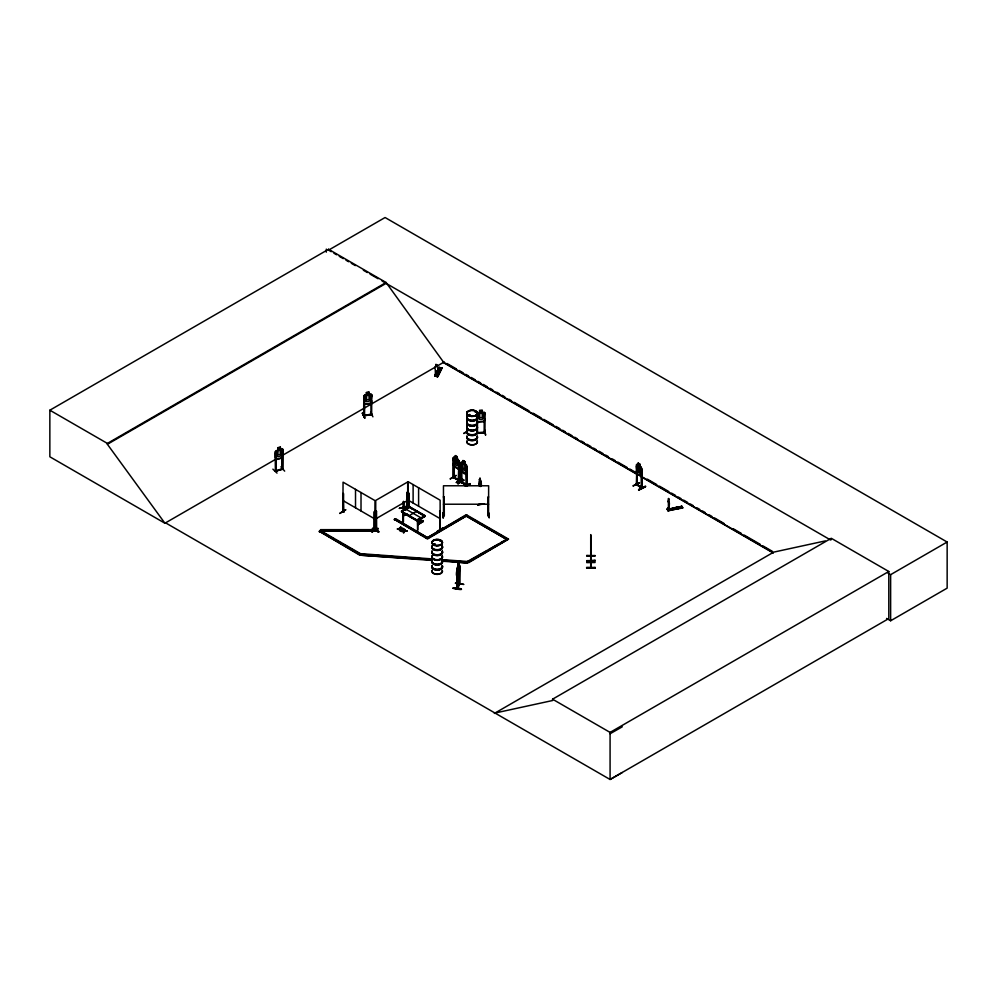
<?xml version="1.0" encoding="UTF-8"?>
<svg xmlns="http://www.w3.org/2000/svg" width="997" height="997" viewBox="0 0 997 997"><rect width="100%" height="100%" fill="white"/><g stroke="black" fill="none" stroke-linecap="round" stroke-linejoin="round"><path stroke-width="1.5" d="M403.561 501.429L403.673 508.096L403.897 501.827M668.376 508.482L669.024 509.853L669.361 503.959M669.137 509.828L669.149 504.133M281.902 450.769L282.064 469.4L281.902 450.769L282.712 450.719L282.662 468.989L275.097 471.17L276.069 470.621M667.766 508.258L667.915 510.09L667.766 508.258L669.697 510.501C670.42 508.894 667.317 509.691 668.189 510.9M668.127 501.728L668.563 498.475L669.049 499.123M668.227 501.267L668.526 500.457M669.311 503.709L669.423 502.899M437.409 375.308L437.783 369.438A1.882 1.483 26.5 0 0 437.409 366.958L437.322 364.827L435.863 364.491M457.311 576.515C462.409 559.392 457.237 581.625 457.162 574.845M459.368 584.005L457.374 587.644M457.087 588.604L457.162 568.788M457.635 569.773L457.424 588.691L459.667 584.03L459.592 565.573L459.081 584.441M453.062 588.28C458.184 586.336 469.064 591.857 453.062 588.28L461.349 589.239M453.161 588.018L461.374 589.302M676.901 508.246L675.667 508.109M435.851 374.548L435.814 375.969L436.686 376.031L436.649 374.76M436.437 375.059L436.262 374.373M457.511 588.591L457.424 568.003L458.483 562.632L458.545 565.037C460.053 561.062 454.196 574.858 457.287 576.627M431.539 560.401L360.229 555.179L360.44 553.659L320.511 530.603L319.339 531.276L359.281 554.918L360.44 553.659L431.751 558.881M442.394 561.186L467.194 563.006L467.406 561.485L507.336 539.003L482.05 524.397M403.424 521.917L403.461 513.019M417.93 519.911L417.643 530.354L417.344 519.911M424.797 516.546L424.585 515.574L409.406 506.9L401.666 511.062L401.791 512.146L416.771 520.77L424.585 516.758L424.797 515.536L409.406 506.65L401.579 510.925L401.554 511.81L416.97 520.571L424.722 516.409M433.558 544.437L434.53 543.888M433.645 544.474L434.954 544.212L433.67 544.2M434.169 544.898L434.916 544.05M440.288 540.611L440.475 541.059M469.899 415.325L469.45 414.478L468.74 415.325M439.839 541.097L440.649 541.072M469.026 415.201L469.674 414.553M475.681 411.587L474.896 411.773M475.071 411.238L475.619 411.449M475.457 411.811L474.958 411.325M668.426 498.637L669.249 502.438M590.648 555.254L591.071 556.363L590.735 534.604L590.735 567.779L590.735 537.433M591.071 563.417L590.685 562.233L591.109 563.33M591.059 560.65L590.735 559.504L590.735 560.725M406.975 498.201L406.589 500.02M438.393 371.233L439.166 370.672M372.442 528.622C378.087 529.108 383.496 535.763 372.442 528.622L378.486 532.024M372.728 528.111L378.798 531.875M399.598 508.271L407.162 506.364L399.398 508.383M417.805 523.799L418.989 520.384L423.077 520.633L423.177 521.655L417.93 524.684L417.681 523.961L423.077 520.633M641.744 488.256L636.348 484.617L636.958 464.403L636.31 464.851L636.871 473.575L641.121 476.441L641.669 474.547M641.121 476.441L641.171 467.232M282.836 449.36L281.914 448.762C278.824 451.329 281.017 443.466 280.269 449.373L281.515 449.772L281.515 454.009L280.269 456.19L277.951 456.863L276.717 455.405L276.717 451.167L277.827 449.959L275.346 451.491L275.346 457.573L276.157 459.654L281.989 457.959L282.799 449.311L282.674 469.238L275.272 471.357L281.815 468.752M458.396 468.926L459.118 467.07M458.508 468.989L453.872 466.322L453.224 463.755L453.809 466.372L458.446 469.026L459.118 467.157M370.822 403.162L371.806 394.725L370.859 394.077L364.64 395.099L363.793 396.058L363.656 415.899L370.809 414.054M363.818 402.19L364.64 404.308L370.909 403.274L371.831 400.869M370.896 396.083L371.707 396.121L370.896 396.083L371.083 414.727C369.463 413.73 373.102 413.456 370.896 413.855M281.902 468.515L282.787 468.465M277.016 473.114L272.866 469.151M436.599 374.523L436.262 374.56M399.897 530.653L400.507 528.771L403.062 528.447L400.507 529.158L399.897 530.653L399.909 528.821L399.411 530.379M403.785 532.523L404.483 529.27L403.885 531.127L401.293 531.077L403.885 530.74L403.797 531.451L401.293 531.463M403.785 532.897L404.969 529.544M399.996 528.497C394.089 528.709 400.881 530.416 400.595 527.027L400.595 528.846L401.081 527.301M399.996 528.884L400.595 527.027M477.688 421.905L484.168 421.494L485.016 419.126M484.168 421.494L485.115 419.176M403.299 532.622L403.797 531.065M633.132 486.025L639.538 482.835M362.385 413.119L364.777 418.167L362.447 413.082M362.372 413.419L364.777 418.167M463.854 433.533L467.468 431.427M457.972 483.744L463.705 480.155M339.852 513.48L345.859 509.704L339.915 513.193M450.245 478.996L456.19 475.519M457.91 564.327L458.57 562.644M457.91 565.087L458.346 564.152M457.386 567.467L457.86 566.458M459.455 584.392L459.592 565.573M463.593 584.466L455.492 583.021M457.137 587.869L459.617 584.03M457.162 588.591L459.455 583.731M342.794 511.96L343.678 512.122L343.142 511.149M435.515 374.984L435.303 374.311L435.303 375.109L438.019 375.557L438.019 374.76L435.515 374.984L435.228 369.015A1.882 1.483 26.5 0 1 435.602 366.647L435.639 366.584M439.839 367.806L437.359 372.641L439.851 367.793L438.904 367.656L442.032 368.155L437.758 376.654L434.879 375.969L435.303 374.311M435.614 376.28L434.667 376.143L439.104 367.332L442.02 368.155M436.075 373.551L434.842 376.068M439.104 367.332L437.147 371.42L439.864 371.869L437.147 371.258M434.655 376.131L439.627 367.656L435.203 376.23M436.848 376.48L441.821 367.93L437.608 376.517L436.885 376.517L440.475 369.202M436.91 376.505L441.297 367.843M437.758 376.654L441.821 367.781M375.059 530.292L375.009 529.557M453.373 476.616L453.834 477.8L453.984 459.193L453.224 459.006L453.984 459.193M458.794 461.935L458.508 480.492L458.844 479.682L459.405 480.728L453.373 477.289M458.508 480.492L458.794 466.546M408.172 506.277L408.172 481.738L440.126 500.182L440.188 529.881L440.001 529.17M439.876 529.432L439.789 510.963L439.914 529.407M466.895 431.365L467.281 432.299M442.88 513.044L442.942 517.917M443.291 512.707L443.403 517.954M461.785 481.763L460.913 481.501L461.574 481.887M461.175 481.377L461.574 482.56L461.723 468.565M461.187 469.786L461.187 482.087C468.59 487.57 469.462 484.766 461.574 482.074M376.343 529.233L376.542 529.906L376.492 511.424L375.744 511.623L376.492 511.424M637.046 484.118L636.273 483.944L636.909 484.318M636.909 484.991L636.572 466.06L637.046 484.791M641.27 487.309L641.719 488.293M636.285 483.906L642.043 488.156L641.47 469.363L641.594 487.82M476.865 432.748L485.065 432.025M401.791 511.473L416.97 520.048L424.797 515.773M417.893 519.985L416.596 520.185L401.666 511.536M424.797 516.035L417.768 520.185M434.094 543.926L433.583 544.561M479.196 485.888L479.42 479.445L480.055 480.604M403.598 508.084L403.262 506.937L403.922 507.959M403.262 507.61L403.299 501.503M479.021 484.293L479.507 485.028M363.905 396.121L364.64 395.099M444.313 515.113C444.089 513.617 442.344 516.284 444.313 515.586L444.226 496.98L443.466 496.98L444.226 496.98M476.828 413.618L477.7 412.708L484.143 412.347L485.115 413.082L484.941 432.922L476.765 433.396M435.901 364.428L435.602 366.647M436.424 375.034L435.814 374.623M668.788 508.956L668.788 508.158L667.317 508.445L667.255 509.367L682.01 506.962L681.786 506.227L680.315 506.675M667.429 509.666L681.836 506.663M668.002 510.601L682.696 507.772L668.127 510.8M681.724 506.488L667.23 509.317M681.911 506.8L667.354 509.529M682.658 508.034L681.798 506.488M476.74 414.777L477.501 414.727L477.451 433.408L477.575 432.71M484.218 432.075L484.28 432.935M484.193 432.274L485.103 432.187M484.991 432.885L484.953 432.013M675.804 507.809L676.552 507.847M469.674 415.213L468.74 414.652M401.666 511.324L408.62 507.286M434.019 544.001L434.866 544.362M439.253 371.108L438.543 371.27M466.908 418.266L466.833 412.222L467.531 411.736M453.286 457.735L453.947 457.274C456.788 459.941 453.623 452.775 457.212 456.825L457.149 459.131L459.181 461.025L459.193 480.853L453.161 477.413L453.224 457.673L453.909 457.187L458.483 459.829M437.371 376.567L437.583 375.62L437.371 376.23M443.378 515.424L444.288 515.611L443.428 515.387M444.201 514.938L443.378 514.926M444.226 515.586L444.288 514.726M487.82 515.623C489.876 513.791 486.91 516.222 488.555 515.623L488.642 485.776L443.466 485.776L443.491 515.611M487.882 515.424L488.642 515.424M479.682 412.708L478.298 413.556L478.298 417.78L479.682 419.513L482.261 419.351L483.645 417.444L483.645 413.207L482.261 412.546L482.349 410.141L479.582 410.315L479.582 412.584M343.566 512.059L342.843 511.935L343.055 493.365L343.653 512.159M343.454 512.271L343.591 493.677M374.249 530.142L374.461 511.498L374.673 530.379M459.343 462.247L458.583 462.06M407.362 493.615L407.362 508.42M408.384 492.83L408.384 507.635M459.405 480.055L453.834 477.314L459.193 480.18M456.327 482.536L462.284 478.672L456.327 482.536L462.608 479.221L462.272 478.66M371.981 531.7L378.262 528.759L372.031 531.762M377.938 528.223L372.043 532.062M375.744 529.993L376.567 529.868M440.338 511.274L439.577 511.087M439.827 528.734L440.188 529.208M437.309 531.177L443.304 527.725L437.646 531.7M437.309 531.551L443.603 528.248L443.266 527.687M438.842 531.052L443.578 528.198M165.652 522.889L165.004 523.275L49.85 456.788L49.85 410.203L328.561 249.287L386.101 282.5L443.64 362.31L773.074 552.512M328.561 249.287L328.561 250.147L385.079 217.52L947.15 542.032L947.15 588.143L890.633 620.77L886.595 618.427M49.85 410.203L107.389 443.416L386.101 282.5M622.278 772.525L610.077 779.48L165.577 522.852L164.916 523.226L107.389 444.276L386.101 283.36M164.916 523.226L275.72 459.256M282.438 455.38L444.288 361.936M466.833 412.222L466.87 432.062M466.87 413.543L467.07 431.863A5.272 3.041 0 0 0 472.117 435.614A5.272 3.041 0 0 0 477.214 431.776M467.506 431.165L463.917 433.234M319.339 531.862L320.511 531.189L376.978 531.189L376.978 529.656L320.511 529.656L320.511 531.189L333.821 538.866M461.187 463.642L461.574 482.56M462.982 462.882L462.982 460.464L464.938 461.599L464.814 463.941L465.798 465.263L465.798 469.5L464.814 470.746L462.982 469.687L461.997 467.306L461.997 463.069L462.982 462.733M375.744 518.864L407.698 500.419M466.297 466.833L467.045 467.032L466.297 466.833L466.235 485.252L467.057 485.452M461.623 471.095C459.654 464.39 462.284 475.768 466.235 473.762L466.908 471.893L466.172 473.799L461.661 471.058M406.34 508.856L408.62 507.535M394.363 519.312L427.464 538.43L467.406 515.374L427.464 539.003L394.363 519.312L395.522 518.639L427.464 537.657L406.165 525.369M394.363 519.886L395.522 519.213L403.511 523.824M403.199 515.611L406.078 514.24L403.199 516.184M458.022 483.844L464.016 480.006L458.022 483.458M465.213 486.224C468.652 483.146 473.862 482.423 466.746 486.112M466.409 485.913L470.322 483.994M466.496 485.913L470.086 483.844M319.339 531.276L359.281 554.332L360.44 553.659M423.326 520.908L417.718 523.973M417.718 524.547L422.927 521.518L423.002 520.746L419.076 520.409M442.606 559.666L467.406 561.485L468.565 562.732L508.507 539.103L466.235 514.701L426.305 538.33L438.281 531.413M440.948 529.881L466.235 515.275L467.406 515.947M467.406 562.059L486.038 551.304M488.704 549.771L498.026 544.387M500.681 542.842L504.681 540.536M467.406 561.485L468.565 562.158L508.507 539.103M494.362 713.428L773.734 552.126L825.204 540.935M495.011 713.042L552.55 700.53L552.55 699.196L831.261 538.28L888.801 571.493L888.801 618.564L610.077 779.48L610.077 732.409L888.801 571.493M831.261 539.614L830.613 540L382.088 281.042M887.966 573.113L890.633 574.658L947.15 542.032M610.077 733.755L622.278 726.801M676.751 508.283L676.003 508.37M639.924 466.484L639.999 464.178L638.117 462.994L637.27 469.761L638.18 472.192L639.862 473.326L640.772 472.117L639.862 464.253M636.31 470.945L636.871 473.575M641.732 468.503L641.096 467.269M641.968 469.699L641.245 469.475M638.728 489.477C659.665 479.707 624.857 496.93 645.159 486.299M638.753 489.801L645.171 486.573M645.433 486.835L639.002 490.026M469.849 415.226L468.777 415.226M434.916 544.674L434.231 544.674M407.461 513.978L403.174 515.486L406.003 514.165M277.827 449.959L277.827 447.69L280.356 447.005M281.964 448.812L275.346 451.491M275.409 471.319L275.172 452.725L275.995 452.675L275.932 471.17L275.995 452.675M276.181 459.517L281.889 457.847M280.917 466.808L284.681 471.132M275.857 470.297L275.272 470.696M407.013 492.169L406.975 508.881M406.626 508.482L406.901 493.029L407.237 508.806M399.386 508.408L407.187 506.102M459.393 584.441L459.293 564.177M438.568 370.572L438.269 371.295M275.733 470.945L275.733 470.272M669.024 501.503L669.323 503.348M668.302 502.176L668.239 501.703M667.554 509.853L667.305 509.255L668.862 508.919L669.635 510.215M676.564 507.261L677.474 508.956L676.564 507.261L675.094 507.548L676.003 509.093M677.86 506.999C680.602 510.825 675.854 506.065 679.331 506.713L680.253 508.42L679.331 506.713M376.343 529.719L376.28 511.311M479.794 482.66L480.554 486.499L479.968 481.377L479.968 485.614M461.125 482.05L466.334 484.667M366.46 392.531L369.152 392.145L369.064 394.5L370.398 395.036L370.398 399.274L369.064 401.305L366.572 401.729L365.238 400.133L365.238 395.896L366.572 394.912L366.46 392.531L366.46 394.8M366.572 392.644L369.064 392.232M364.391 397.155L363.656 397.28L364.478 397.317L364.404 415.799L364.478 397.317M364.64 404.308L370.909 403.274M370.585 412.122L372.928 416.821M370.809 413.867L371.794 414.553L363.83 415.899M371.682 414.366L363.581 415.712L364.478 414.914M479.943 480.492L480.031 478.211L481.065 486.411M479.744 481.476L479.819 485.065M481.289 483.022L479.42 479.445M481.464 484.38L479.943 478.224L479.532 485.664M484.542 503.959L477.625 504.843L480.355 504.071M483.084 503.959L477.638 504.781M400.595 528.46L403.062 528.447M397.404 528.834L403.062 528.834M397.404 529.22L399.909 529.208M404.483 530.703L406.95 531.077L404.396 531.401M401.293 531.077L406.95 531.077M404.396 531.015L406.95 530.691M487.845 514.714L488.555 514.951M641.407 487.097C646.891 490.574 627.798 478.635 641.719 487.62M436.437 374.747L436.3 374.822M438.568 370.697L439.266 370.872M484.218 414.303L485.016 414.428L484.218 414.303L484.168 432.922M476.765 414.951L477.501 414.727M477.737 421.781L484.106 421.432M476.815 432.499L477.613 432.86M476.74 433.221L484.978 432.698M485.551 435.215L484.617 429.969L485.601 434.829M453.436 477.326L453.436 458.882M374.398 529.906L374.461 511.498M439.789 529.407L439.789 510.963M363.83 415.226L364.553 415.275M641.47 487.807L641.47 475.519M641.707 488.256L641.744 468.453M487.969 515.623L487.882 496.98L488.642 496.98M488.704 513.069L489.228 517.954L488.817 513.019M443.466 504.22L488.642 504.22M320.511 530.603L376.978 530.603M586.647 555.429L595.109 555.827M595.109 555.553L586.647 555.827M586.647 555.715L595.109 555.703M586.647 560.663L595.109 560.663L586.647 560.738M595.109 562.507L586.647 562.607M595.109 567.467L586.647 567.405L586.647 568.053L595.109 568.053L595.109 567.405M586.647 567.717L595.109 567.717M586.647 567.804L595.109 567.779M403.523 507.535L405.617 509.891M361.986 554.357L369.737 554.918M375.944 555.379L383.695 555.94M389.889 556.388L397.641 556.962M403.847 557.41L410.041 557.871M417.793 558.432L423.999 558.893M444.151 560.364L451.903 560.925M458.109 561.386L465.848 561.947M431.539 559.816L360.229 555.179M409.194 507.137L424.797 516.296M409.194 507.398L412.247 508.969M463.68 584.317L455.38 583.307M434.879 375.171L435.078 375.844M459.118 480.853L459.118 461.025M466.721 485.601L466.908 465.798L466.21 464.602L466.845 485.601L460.913 482.174L460.95 462.446L461.636 461.96L466.185 464.664M455.916 475.419L450.295 478.71M328.561 250.147L331.241 251.693M333.92 253.238L336.6 254.783M339.267 256.329L343.28 258.647M345.959 260.192L348.638 261.737M351.318 263.283L355.331 265.601M363.357 270.237L367.37 272.555M370.049 274.1L378.075 278.724M446.98 363.481L456.389 368.915M459.081 370.473L463.119 372.803M465.798 374.349L468.49 375.906M471.182 377.452L475.22 379.782M477.912 381.34L480.591 382.898M483.283 384.443L487.321 386.774M490.013 388.332L492.692 389.877M496.73 392.207L499.422 393.765M502.114 395.31L504.794 396.868M508.831 399.199L511.523 400.744M514.215 402.302L529.008 410.839M533.034 413.169L541.109 417.83M543.789 419.376L553.21 424.809M555.89 426.367L559.928 428.698M562.62 430.243L565.311 431.801M568.003 433.359L572.029 435.677M574.721 437.234L577.413 438.792M581.438 441.11L584.13 442.668M586.822 444.226L590.86 446.556M593.551 448.102L596.231 449.659M598.923 451.205L602.961 453.535M605.653 455.093L608.332 456.638M612.37 458.969L615.062 460.527M617.754 462.072L627.163 467.506M629.855 469.064L635.226 472.167M647.327 479.158L656.749 484.592M659.428 486.137L668.85 491.583M671.529 493.129L675.567 495.459M678.259 497.017L680.951 498.562M683.643 500.12L687.668 502.451M690.36 503.996L693.052 505.554M697.077 507.884L699.769 509.43M702.461 510.987L705.153 512.533M709.191 514.863L711.87 516.421M714.562 517.966L723.972 523.413M733.393 528.846L741.456 533.495M744.148 535.053L760.287 544.362M762.967 545.92L772.388 551.353M442.755 362.185L638.367 475.12M641.071 476.678L773.273 553.011M462.982 460.614L464.814 461.673M453.199 459.816L459.118 463.219M470.061 517.48L479.383 522.864M408.172 500.182L440.126 518.627M414.715 510.389L417.182 511.81L417.182 511.05L409.194 515.661L409.194 516.421M418.416 512.52L424.722 516.184M404.969 529.93L404.483 529.27M343.055 500.606L374.997 519.051M336.475 540.411L340.476 542.717M343.142 544.25L359.107 553.472M552.55 699.196L610.077 732.409M281.889 448.849L282.749 449.41M636.884 464.428L641.146 467.294M639.314 482.735L633.182 485.738M370.847 394.201L371.744 394.812L371.657 414.627M454.059 477.65L453.772 459.318M484.143 412.347L485.028 413.119M374.286 529.444L374.187 530.03M277.827 447.69L277.951 450.058M403.299 507.71L405.617 510.377M418.154 519.25L419.027 520.746L417.992 519.524M681.786 506.227L682.696 507.772M680.315 506.513L681.225 508.059M667.317 509.243L668.239 510.788M480.043 483.408L480.517 484.33M480.043 484.168L480.517 485.09M480.093 478.984L480.554 480.666L480.093 479.744M476.915 419.637L477.75 421.831M457.424 572.241L457.785 573.287L458.819 569.25L458.483 562.632M668.401 502.662L668.414 508.819M890.633 574.658L890.633 620.77M667.641 508.283L667.641 509.629M638.254 463.082L638.254 465.35M637.071 472.553L637.12 484.891M479.457 481.514L479.457 484.592M467.194 563.006L442.394 560.613A5.359 3.091 0 0 1 437.172 564.551A5.359 3.091 0 0 1 432 560.65M466.509 466.721L466.596 485.178M461.075 462.471L461.075 468.515M457.087 456.9L458.072 460.489L458.072 464.727L457.087 465.973L455.255 464.914L454.271 462.533L455.255 455.691M421.183 518.727L421.183 517.966L405.206 508.744L405.206 509.504M418.603 487.77L418.603 506.214M413.119 484.592L413.119 503.036M408.932 493.141L408.932 506.476M408.72 493.266L408.72 506.588M407.898 493.291L407.898 506.626M407.698 506.501L407.698 481.962L375.744 500.419L375.682 530.105M402.875 511.548L402.875 521.83M375.956 511.735L375.894 530.217M374.86 530.404L374.997 500.606L343.055 482.162L342.881 511.984M363.88 396.071L363.905 402.165M361.014 492.53L361.014 510.975M355.518 489.353L355.518 507.797M326.306 249.113L326.306 252.166M107.389 443.416L107.389 444.276M477.227 426.442A5.297 3.053 0 0 1 472.117 430.293A5.297 3.053 0 0 1 466.995 426.442M477.214 417.269A5.272 3.041 0 0 1 472.117 421.108A5.272 3.041 0 0 1 467.02 417.269M477.214 416.422A5.272 3.041 0 0 1 472.117 420.248A5.272 3.041 0 0 1 467.02 416.422M477.214 422.367A5.272 3.041 0 0 1 472.117 426.193A5.272 3.041 0 0 1 467.02 422.367M477.289 422.055A5.359 3.091 0 0 1 472.117 425.943A5.359 3.091 0 0 1 466.945 422.055M477.289 421.793A5.359 3.091 0 0 1 472.117 425.682A5.359 3.091 0 0 1 466.945 421.793M477.214 421.507A5.272 3.041 0 0 1 472.117 425.345A5.272 3.041 0 0 1 467.02 421.507M477.289 416.97A5.359 3.091 0 0 1 472.117 420.859A5.359 3.091 0 0 1 466.945 416.97M477.289 416.709A5.359 3.091 0 0 1 472.117 420.597A5.359 3.091 0 0 1 466.945 416.709M477.227 426.666A5.297 3.053 0 0 1 472.117 430.517A5.297 3.053 0 0 1 466.995 426.666M477.189 427.102A5.247 3.028 0 0 1 472.117 430.916A5.247 3.028 0 0 1 467.045 427.102M477.227 440.948A5.297 3.053 0 0 1 472.117 444.799A5.297 3.053 0 0 1 466.995 440.948M477.227 426.828A5.297 3.053 0 0 1 472.117 430.679A5.297 3.053 0 0 1 466.995 426.828M477.214 430.928A5.272 3.041 0 0 1 472.117 434.754A5.272 3.041 0 0 1 467.02 430.928M477.214 436.873A5.272 3.041 0 0 1 472.117 440.699A5.272 3.041 0 0 1 467.02 436.873M477.289 436.561A5.359 3.091 0 0 1 472.117 440.45A5.359 3.091 0 0 1 466.945 436.561M477.289 436.3A5.359 3.091 0 0 1 472.117 440.188A5.359 3.091 0 0 1 466.945 436.3M477.214 436.013A5.272 3.041 0 0 1 472.117 439.851A5.272 3.041 0 0 1 467.02 436.013M477.289 431.477A5.359 3.091 0 0 1 472.117 435.365A5.359 3.091 0 0 1 466.945 431.477M477.289 431.215A5.359 3.091 0 0 1 472.117 435.103A5.359 3.091 0 0 1 466.945 431.215M477.202 441.135A5.259 3.041 0 0 1 472.117 444.961A5.259 3.041 0 0 1 467.032 441.135M442.294 555.89A5.297 3.053 0 0 1 437.172 559.741A5.297 3.053 0 0 1 432.062 555.89M442.269 546.717A5.272 3.041 0 0 1 437.172 550.543A5.272 3.041 0 0 1 432.087 546.717M442.269 545.87A5.272 3.041 0 0 1 437.172 549.696A5.272 3.041 0 0 1 432.087 545.87M442.282 551.802A5.284 3.053 0 0 1 437.172 555.641A5.284 3.053 0 0 1 432.075 551.802M442.356 551.503A5.359 3.091 0 0 1 437.172 555.391A5.359 3.091 0 0 1 432 551.503M442.356 551.241A5.359 3.091 0 0 1 437.172 555.13A5.359 3.091 0 0 1 432 551.241M442.269 550.955A5.272 3.041 0 0 1 437.172 554.781A5.272 3.041 0 0 1 432.087 550.955M442.356 546.406A5.359 3.091 0 0 1 437.172 550.307A5.359 3.091 0 0 1 432 546.406M442.356 546.144A5.359 3.091 0 0 1 437.172 550.045A5.359 3.091 0 0 1 432 546.144M442.294 556.114A5.297 3.053 0 0 1 437.172 559.965A5.297 3.053 0 0 1 432.062 556.264M432.062 556.114A5.297 3.053 0 0 0 437.172 559.965A5.297 3.053 0 0 0 442.294 556.264M442.244 556.538A5.247 3.028 0 0 1 437.172 560.351A5.247 3.028 0 0 1 432.1 556.538M442.244 570.284A5.247 3.028 0 0 1 437.172 574.11A5.247 3.028 0 0 1 432.1 570.284M442.269 561.224A5.272 3.041 0 0 1 437.172 565.05A5.272 3.041 0 0 1 432.087 561.224M442.282 560.364A5.284 3.053 0 0 1 437.172 564.215A5.284 3.053 0 0 1 432.075 560.364M442.282 566.308A5.284 3.053 0 0 1 437.172 570.147A5.284 3.053 0 0 1 432.075 566.308M442.356 566.009A5.359 3.091 0 0 1 437.172 569.898A5.359 3.091 0 0 1 432 566.009M442.356 565.748A5.359 3.091 0 0 1 437.172 569.636A5.359 3.091 0 0 1 432 565.748M442.269 565.461A5.272 3.041 0 0 1 437.172 569.287A5.272 3.041 0 0 1 432.087 565.461M442.356 560.912A5.359 3.091 0 0 1 437.172 564.813A5.359 3.091 0 0 1 432 560.912M442.282 570.571A5.284 3.053 0 0 1 437.172 574.409A5.284 3.053 0 0 1 432.075 570.571M458.458 565.785L457.785 571.468L458.458 565.785M279.858 447.603L278.375 448.8L279.858 447.603M280.269 450.133L277.951 450.806L277.951 455.043L280.269 454.37L280.269 450.133M368.616 392.681L367.021 392.955L367.021 393.703L368.616 393.441L368.616 392.681M369.064 395.261L366.572 395.672L366.572 399.909L369.064 399.498L369.064 395.261M481.8 410.677L480.143 410.789L480.143 411.537L481.8 411.437L481.8 410.677M482.261 413.294L479.682 413.468L479.682 417.693L482.261 417.531L482.261 413.294M595.109 560.351L586.647 560.987L595.109 560.975L595.109 560.339M441.384 368.641L438.68 368.192L441.384 368.641M441.098 369.214L438.393 368.765L441.098 369.214M440.674 370.074L437.957 369.625L440.674 370.074M440.288 370.847L437.571 370.398L440.288 370.847M456.763 457.087L455.579 456.414L456.763 457.847L456.763 457.087M464.477 461.86L463.306 461.175L464.477 462.62L464.477 461.86M457.087 459.929L455.255 458.869L455.255 463.107L457.087 464.166L457.087 459.929M464.814 464.702L462.982 463.642L462.982 467.88L464.814 468.939L464.814 464.702M506.177 539.103L466.235 516.047L506.177 539.103M420.56 522.59L420.56 522.59M639.563 464.428L638.479 463.692L639.563 465.175L639.563 464.428M639.862 467.269L638.18 466.135L638.18 470.372L639.862 471.506L639.862 467.269M469.462 415.761A5.297 3.053 0 0 0 477.413 413.119A5.297 3.053 0 0 0 469.462 410.465A5.297 3.053 0 0 0 469.462 415.761M469.487 415.998A5.247 3.028 0 0 0 477.364 413.381A5.247 3.028 0 0 0 469.487 410.752A5.259 3.041 0 0 0 469.487 416.011A5.259 3.041 0 0 0 477.376 413.381A5.259 3.041 0 0 0 469.487 410.752A5.247 3.028 0 0 0 469.487 415.998M434.53 545.023A5.284 3.053 0 0 0 442.456 542.38A5.284 3.053 0 0 0 434.53 539.738A5.284 3.053 0 0 0 434.53 545.023M434.555 545.446A5.247 3.028 0 0 0 442.431 542.817A5.247 3.028 0 0 0 434.555 540.187A5.247 3.028 0 0 0 434.555 545.446M434.53 545.197A5.297 3.053 0 0 0 442.469 542.542A5.297 3.053 0 0 0 434.53 539.9A5.297 3.053 0 0 0 434.53 545.197"/></g></svg>
